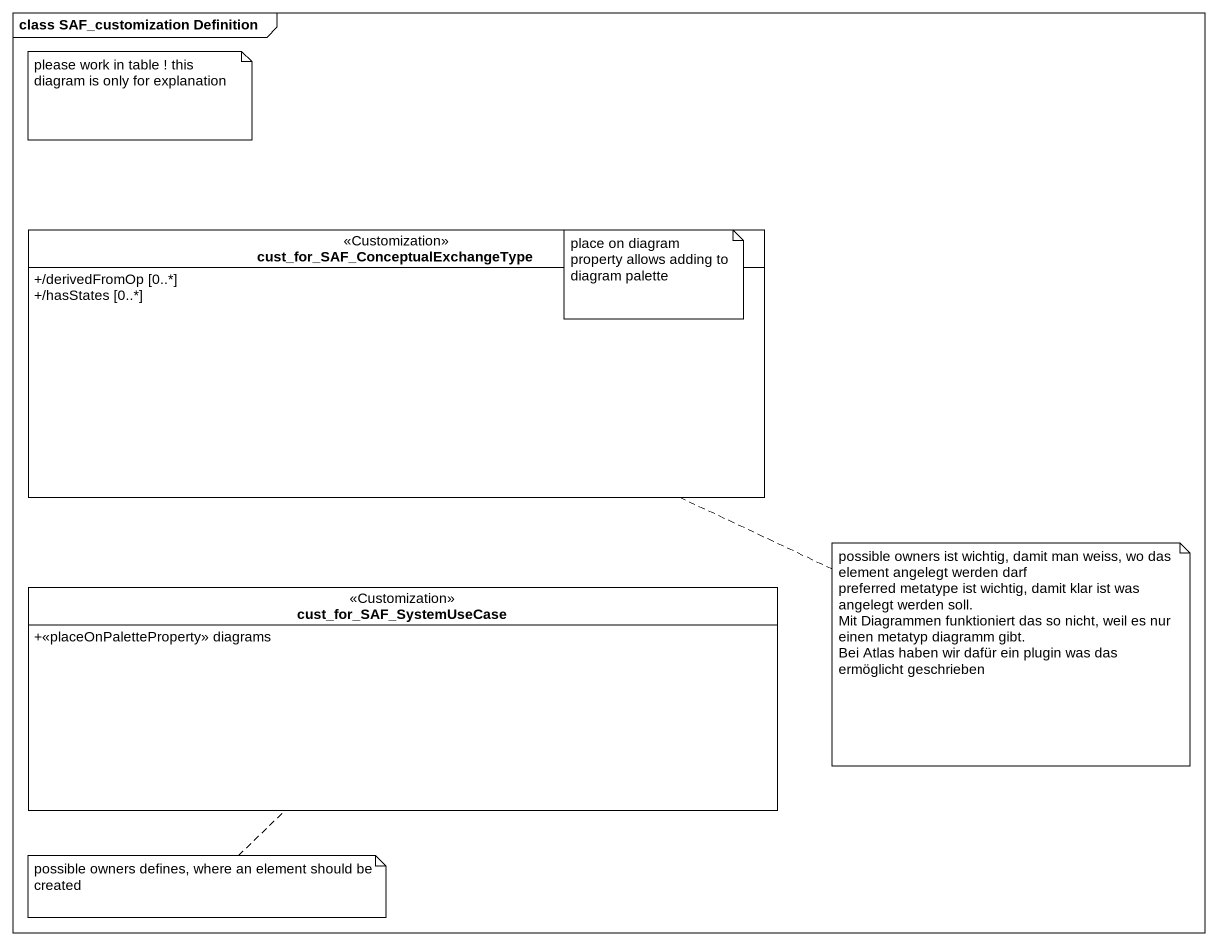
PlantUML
@startuml
mainframe class SAF_customization Definition
hide circle
hide empty members
skinparam classAttributeIconSize 0
class "cust_for_SAF_ConceptualExchangeType" as cust_for_SAF <<Customization>> {
  +/derivedFromOp [0..*]
  +/hasStates [0..*]
}
class cust_for_SAF_SystemUseCase <<Customization>> {
  +<<placeOnPaletteProperty>> diagrams
}
note as N1
  please work in table ! this diagram is only for explanation
end note
note as N2
  place on diagram property allows adding to diagram palette
end note
note right of cust_for_SAF
  possible owners ist wichtig, damit man weiss, wo das element angelegt werden darf
  preferred metatype ist wichtig, damit klar ist was angelegt werden soll.
  Mit Diagrammen funktioniert das so nicht, weil es nur einen metatyp diagramm gibt.
  Bei Atlas haben wir dafür ein plugin was das ermöglicht geschrieben
end note
note bottom of cust_for_SAF_SystemUseCase : possible owners defines, where an element should be created
@enduml
